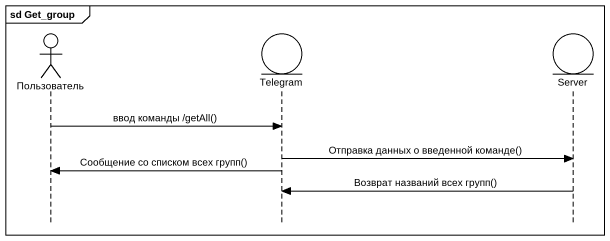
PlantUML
@startuml
mainframe sd Get_group
hide footbox
actor Пользователь
entity Telegram
entity Server

Пользователь -> Telegram : ввод команды /getAll()
Telegram -> Server : Отправка данных о введенной команде()
Telegram -> Пользователь : Сообщение со списком всех групп()
Server -> Telegram : Возврат названий всех групп()
@enduml
